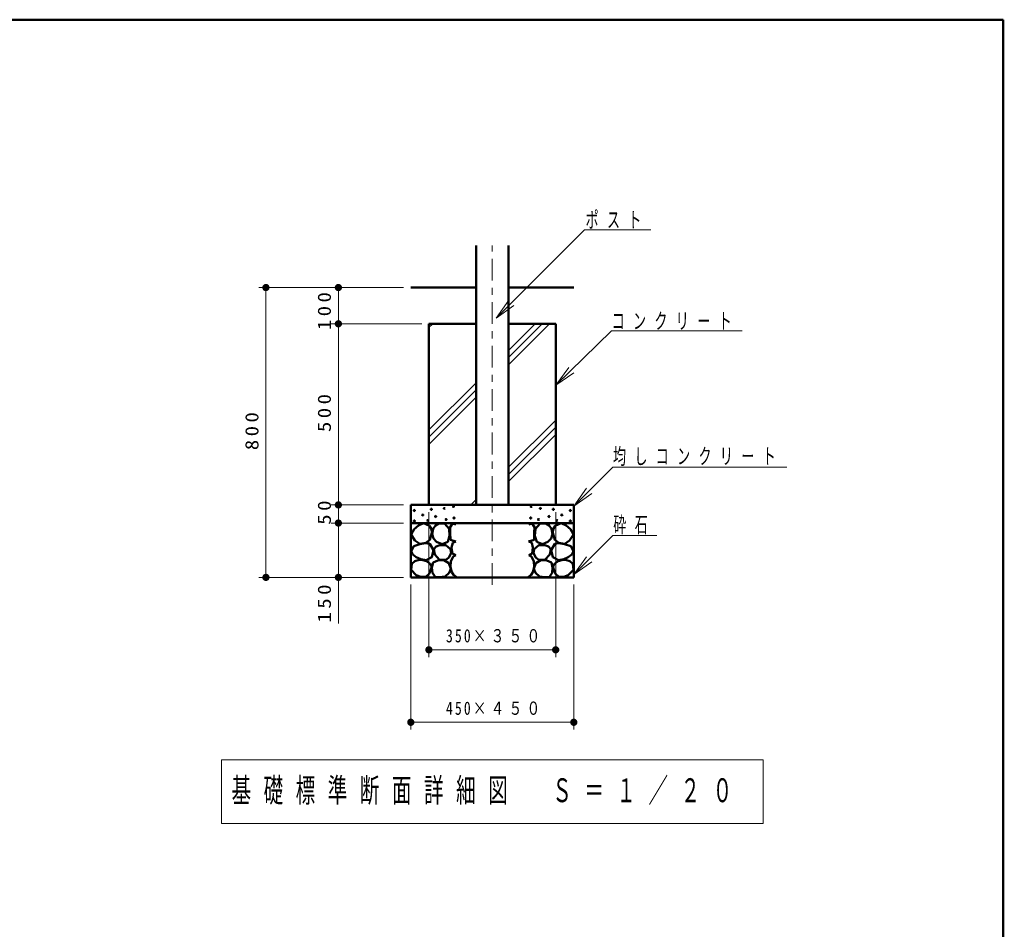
# Model space of a CAD drawing. Units: millimetres on the paper, with parts at other scales. Extents: x -385 to 0, y -594 to 267.
# Drawn here: x -135.8 to 0, y -452.5 to -327 of the extents above; entities that cross this region are included whole.
import ezdxf

# ---------------------------------------------------------------- set-up
doc = ezdxf.new("R2010")
doc.units = ezdxf.units.MM
doc.linetypes.add('USER2', pattern=[6, 3, -1, 1, -1])
doc.layers.add('LY_1', color=7, linetype='Continuous', lineweight=50)
doc.styles.add('ＭＳ ゴシック', font='')
doc.styles.get('ＭＳ ゴシック').set_extended_font_data('MS Gothic')

# ---------------------------------------------------------------- blocks, each defined once
blk = doc.blocks.new('filled_dot')
at = {"color": 0, "linetype": 'Continuous', "lineweight": -2, "const_width": 1.25}
blk.add_lwpolyline([(-0.625, 0, 1), (0.625, 0, 1)], format="xyb", close=True, dxfattribs=at)

msp = doc.modelspace()

# ---------------------------------------------------------------- linework, layer by layer
at = {"layer": 'LY_1'}
for p, q in [((0, -327), (-385, -327)), ((0, -594), (0, -327)), ((-72.77, -363.973), (-81.793, -363.973)), ((-59.293, -363.973), (-68.315, -363.973))]:
    msp.add_line(p, q, dxfattribs=at)
at = {"layer": 'LY_1', "lineweight": 13}
for p, q in [((-70.029, -368.199), (-57.818, -355.988)), ((-57.818, -355.988), (-48.669, -355.988)), ((-92.793, -363.973), (-102.793, -363.973)), ((-101.793, -403.973), (-101.793, -363.973)), ((-82.793, -363.973), (-92.793, -363.973)), ((-91.793, -368.973), (-91.793, -363.973)), ((-70.029, -368.199), (-68.262, -365.724)), ((-70.029, -368.199), (-67.908, -366.078)), ((-67.555, -366.432), (-70.029, -368.199)), ((-80.293, -368.973), (-92.793, -368.973)), ((-91.793, -393.973), (-91.793, -368.973)), ((-79.293, -369.489), (-78.776, -368.973)), ((-68.315, -372.654), (-64.634, -368.973)), ((-68.315, -373.644), (-63.644, -368.973)), ((-68.315, -374.634), (-62.654, -368.973)), ((-61.793, -377.46), (-54.068, -369.963)), ((-54.068, -369.963), (-36.068, -369.963)), ((-61.793, -377.46), (-59.988, -375.012)), ((-61.793, -377.46), (-59.64, -375.37)), ((-59.292, -375.729), (-61.793, -377.46)), ((-79.293, -383.631), (-72.77, -377.109)), ((-79.293, -384.621), (-72.77, -378.099)), ((-79.293, -385.611), (-72.77, -379.089)), ((-68.315, -388.776), (-61.793, -382.253)), ((-68.315, -389.766), (-61.793, -383.243)), ((-68.315, -390.756), (-61.793, -384.233)), ((-59.293, -394.153), (-53.884, -388.744)), ((-53.884, -388.744), (-29.884, -388.744)), ((-59.293, -394.153), (-57.525, -391.678)), ((-59.293, -394.153), (-57.171, -392.032)), ((-56.818, -392.386), (-59.293, -394.153)), ((-73.512, -393.973), (-72.77, -393.231)), ((-82.793, -393.973), (-92.793, -393.973)), ((-91.793, -396.473), (-91.793, -393.973)), ((-79.293, -394.973), (-79.293, -414.973)), ((-61.793, -394.973), (-61.793, -414.973)), ((-82.793, -396.473), (-92.793, -396.473)), ((-91.793, -410.343), (-91.793, -396.473)), ((-59.293, -403.59), (-53.884, -398.181)), ((-53.884, -398.181), (-47.84, -398.181)), ((-59.293, -403.59), (-57.525, -401.115)), ((-59.293, -403.59), (-57.171, -401.468)), ((-56.818, -401.822), (-59.293, -403.59)), ((-92.793, -403.973), (-102.793, -403.973)), ((-82.793, -403.973), (-92.793, -403.973)), ((-81.793, -404.973), (-81.793, -424.973)), ((-59.293, -404.973), (-59.293, -424.973)), ((-61.793, -413.973), (-79.293, -413.973)), ((-59.293, -423.973), (-81.793, -423.973)), ((-107.943, -429.15), (-107.943, -437.95)), ((-33.143, -429.15), (-107.943, -429.15)), ((-33.143, -437.95), (-33.143, -429.15)), ((-107.943, -437.95), (-33.143, -437.95))]:
    msp.add_line(p, q, dxfattribs=at)
at = {"layer": 'LY_1', "color": 140}
for p, q in [((-72.77, -393.973), (-72.77, -358.166)), ((-68.315, -393.973), (-68.315, -358.166)), ((-79.293, -368.973), (-79.293, -393.973)), ((-72.77, -368.973), (-79.293, -368.973)), ((-61.793, -368.973), (-68.315, -368.973)), ((-61.793, -368.973), (-61.793, -393.973)), ((-81.793, -393.973), (-81.793, -403.973)), ((-59.293, -393.973), (-81.793, -393.973)), ((-59.293, -393.973), (-59.293, -403.973)), ((-59.293, -396.473), (-81.793, -396.473)), ((-59.293, -403.973), (-81.793, -403.973))]:
    msp.add_line(p, q, dxfattribs=at)
at = {"layer": 'LY_1', "linetype": 'USER2', "lineweight": 13}
msp.add_line((-70.543, -404.996), (-70.543, -358.166), dxfattribs=at)
at = {"layer": 'LY_1', "color": 140}
for points in [[(-80.547, -399.333), (-81.217, -398.88), (-81.742, -398.065), (-81.326, -397.34), (-80.728, -396.833), (-80.04, -396.507), (-79.225, -396.852), (-78.955, -397.313), (-78.881, -397.848), (-79.189, -398.771), (-79.714, -399.206)], [(-77.448, -399.391), (-78.225, -399.046), (-78.644, -398.593), (-78.85, -398.032), (-78.699, -397.277), (-78.389, -396.82), (-77.944, -396.522), (-77.103, -396.565), (-76.521, -397.256), (-76.434, -398.226), (-76.693, -399.046)], [(-63.637, -399.391), (-62.861, -399.046), (-62.441, -398.593), (-62.235, -398.032), (-62.386, -397.277), (-62.696, -396.82), (-63.141, -396.522), (-63.982, -396.565), (-64.565, -397.256), (-64.651, -398.226), (-64.392, -399.046)], [(-60.538, -399.333), (-59.868, -398.88), (-59.343, -398.065), (-59.76, -397.34), (-60.357, -396.833), (-61.045, -396.507), (-61.86, -396.852), (-62.13, -397.313), (-62.204, -397.848), (-61.897, -398.771), (-61.371, -399.206)], [(-80.402, -401.469), (-81.036, -401.198), (-81.507, -400.838), (-81.742, -400.365), (-81.398, -399.677), (-80.529, -399.387), (-79.795, -399.252), (-79.153, -399.351), (-78.664, -400.202), (-78.881, -401.162), (-79.66, -401.614)], [(-77.815, -401.548), (-78.462, -400.836), (-78.635, -400.081), (-78.315, -399.726), (-77.793, -399.52), (-76.974, -399.52), (-76.327, -400.081), (-76.219, -400.577), (-76.499, -401.203), (-76.887, -401.505)], [(-63.27, -401.548), (-62.623, -400.836), (-62.451, -400.081), (-62.77, -399.726), (-63.292, -399.52), (-64.112, -399.52), (-64.759, -400.081), (-64.867, -400.577), (-64.586, -401.203), (-64.198, -401.505)], [(-60.683, -401.469), (-60.049, -401.198), (-59.578, -400.838), (-59.343, -400.365), (-59.687, -399.677), (-60.556, -399.387), (-61.291, -399.252), (-61.933, -399.351), (-62.422, -400.202), (-62.204, -401.162), (-61.426, -401.614)], [(-80.42, -403.914), (-81.036, -403.661), (-81.742, -402.954), (-81.67, -402.103), (-81.228, -401.722), (-80.638, -401.56), (-80.121, -401.575), (-79.623, -401.741), (-79.139, -402.081), (-78.881, -402.538), (-79.261, -403.462), (-79.732, -403.896)], [(-78.872, -402.626), (-78.699, -401.936), (-78.052, -401.656), (-77.254, -401.613), (-76.564, -402.001), (-76.262, -402.799), (-76.521, -403.36), (-77.038, -403.834), (-77.858, -403.942), (-78.44, -403.899), (-78.812, -403.367)], [(-62.214, -402.626), (-62.386, -401.936), (-63.033, -401.656), (-63.831, -401.613), (-64.522, -402.001), (-64.823, -402.799), (-64.565, -403.36), (-64.047, -403.834), (-63.227, -403.942), (-62.645, -403.899), (-62.274, -403.367)], [(-60.665, -403.914), (-60.049, -403.661), (-59.343, -402.954), (-59.415, -402.103), (-59.857, -401.722), (-60.448, -401.56), (-60.964, -401.575), (-61.462, -401.741), (-61.946, -402.081), (-62.204, -402.538), (-61.824, -403.462), (-61.353, -403.896)]]:
    msp.add_lwpolyline(points, close=True, dxfattribs=at)
for points in [[(-75.579, -396.689), (-76.05, -396.526), (-76.376, -397.033), (-76.34, -397.848), (-76.303, -398.789), (-75.561, -399.007)], [(-65.506, -396.689), (-65.036, -396.526), (-64.71, -397.033), (-64.746, -397.848), (-64.782, -398.789), (-65.525, -399.007)], [(-75.579, -399.025), (-75.977, -399.206), (-76.158, -399.858), (-76.05, -400.673), (-75.597, -400.89)], [(-65.506, -399.025), (-65.108, -399.206), (-64.927, -399.858), (-65.036, -400.673), (-65.488, -400.89)], [(-75.579, -400.89), (-75.941, -401.107), (-76.285, -401.795), (-76.321, -402.52), (-76.14, -403.244), (-75.887, -403.643), (-75.543, -403.878)], [(-65.506, -400.89), (-65.144, -401.107), (-64.8, -401.795), (-64.764, -402.52), (-64.945, -403.244), (-65.199, -403.643), (-65.543, -403.878)]]:
    msp.add_lwpolyline(points, dxfattribs=at)
for centre in [(-81.308, -394.742), (-78.96, -394.587), (-77.179, -394.458), (-75.914, -394.2), (-65.171, -394.2), (-63.907, -394.458), (-62.126, -394.587), (-59.777, -394.742), (-81.308, -396.187), (-80.147, -395.361), (-79.45, -396.11), (-78.366, -395.568), (-76.921, -395.981), (-75.836, -395.774), (-65.249, -395.774), (-64.165, -395.981), (-62.719, -395.568), (-61.635, -396.11), (-60.938, -395.361), (-59.777, -396.187)]:
    msp.add_circle(centre, 0.0774, dxfattribs=at)

# ---------------------------------------------------------------- block references
at = {"layer": 'LY_1', "lineweight": 13, "xscale": 0.4, "yscale": 0.4}
for p, rotation in [((-101.793, -363.973), 270), ((-91.793, -363.973), 270), ((-91.793, -368.973), 270), ((-91.793, -368.973), 90), ((-91.793, -393.973), 270), ((-91.793, -393.973), 90), ((-91.793, -396.473), 270), ((-91.793, -396.473), 90), ((-101.793, -403.973), 90), ((-91.793, -403.973), 90), ((-61.793, -413.973), 180), ((-59.293, -423.973), 180)]:
    msp.add_blockref('filled_dot', p, dxfattribs=dict(at, rotation=rotation))
for p in [(-79.293, -413.973), (-81.793, -423.973)]:
    msp.add_blockref('filled_dot', p, dxfattribs=at)

# ---------------------------------------------------------------- texts
at = {"layer": 'LY_1', "style": 'ＭＳ ゴシック'}
for s, insert, char_height, attachment_point in [('\\T1.64;\\W0.6;ポスト', (-57.669, -355.838), 2.199, 7), ('\\T1.64;\\W0.6;コンクリート', (-54.068, -369.813), 2.199, 7), ('\\T1.64;\\W0.6;均しコンクリート', (-53.884, -388.594), 2.199, 7), ('\\T1.64;\\W0.6;砕石', (-53.84, -398.031), 2.199, 7), ('\\T1.32;\\W0.75;350×３５０', (-70.135, -412.973), 1.833, 8), ('\\T1.32;\\W0.75;450×４５０', (-70.135, -422.973), 1.833, 8), ('\\T1.64;\\W0.6;基礎標準断面詳細図\u3000Ｓ＝１／２０', (-106.543, -433.55), 3.299, 4)]:
    msp.add_mtext(s, dxfattribs=dict(at, insert=insert, char_height=char_height, attachment_point=attachment_point))
at = {"layer": 'LY_1', "char_height": 1.833, "attachment_point": 8, "rotation": 90, "style": 'ＭＳ ゴシック'}
for s, insert in [('\\T1.33;\\W1.15;100', (-92.793, -366.99)), ('\\T1.33;\\W1.15;500', (-92.793, -381.056)), ('\\T1.33;\\W1.15;800', (-102.793, -383.556)), ('\\T1.34;\\W1.15;50', (-92.793, -394.795)), ('\\T1.33;\\W1.15;150', (-92.793, -407.343))]:
    msp.add_mtext(s, dxfattribs=dict(at, insert=insert))

doc.saveas('drawing.dxf')
